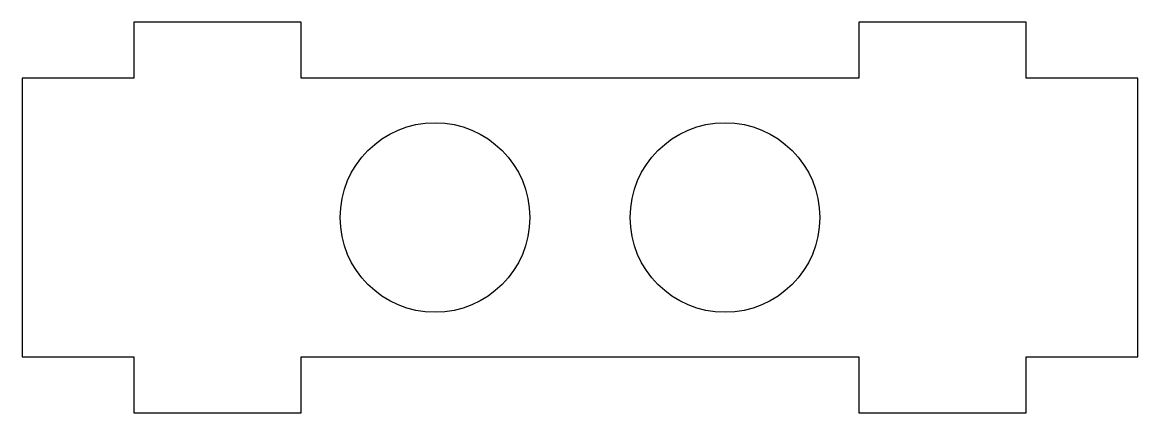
# Model space of a CAD drawing. Header units: millimetres. Extents: x -50 to 50, y -18 to 18.
import ezdxf

# ---------------------------------------------------------------- set-up
doc = ezdxf.new("R2010")
doc.units = ezdxf.units.MM

msp = doc.modelspace()

# ---------------------------------------------------------------- linework, layer by layer
at = {"color": 7, "linetype": 'Continuous', "lineweight": 25}
for p, q in [((-25, 17.5), (-40, 17.5)), ((-40, 17.5), (-40, 12.5)), ((-25, 12.5), (-25, 17.5)), ((40, 17.5), (25, 17.5)), ((25, 17.5), (25, 12.5)), ((40, 12.5), (40, 17.5)), ((-40, 12.5), (-50, 12.5)), ((-50, 12.5), (-50, -12.5)), ((25, 12.5), (-25, 12.5)), ((50, 12.5), (40, 12.5)), ((50, -12.5), (50, 12.5)), ((-50, -12.5), (-40, -12.5)), ((-40, -12.5), (-40, -17.5)), ((-25, -17.5), (-25, -12.5)), ((-25, -12.5), (25, -12.5)), ((25, -12.5), (25, -17.5)), ((40, -17.5), (40, -12.5)), ((40, -12.5), (50, -12.5)), ((-40, -17.5), (-25, -17.5)), ((25, -17.5), (40, -17.5))]:
    msp.add_line(p, q, dxfattribs=at)
for centre in [(-13, 0), (13, 0)]:
    msp.add_circle(centre, 8.5, dxfattribs=at)

doc.saveas('drawing.dxf')
